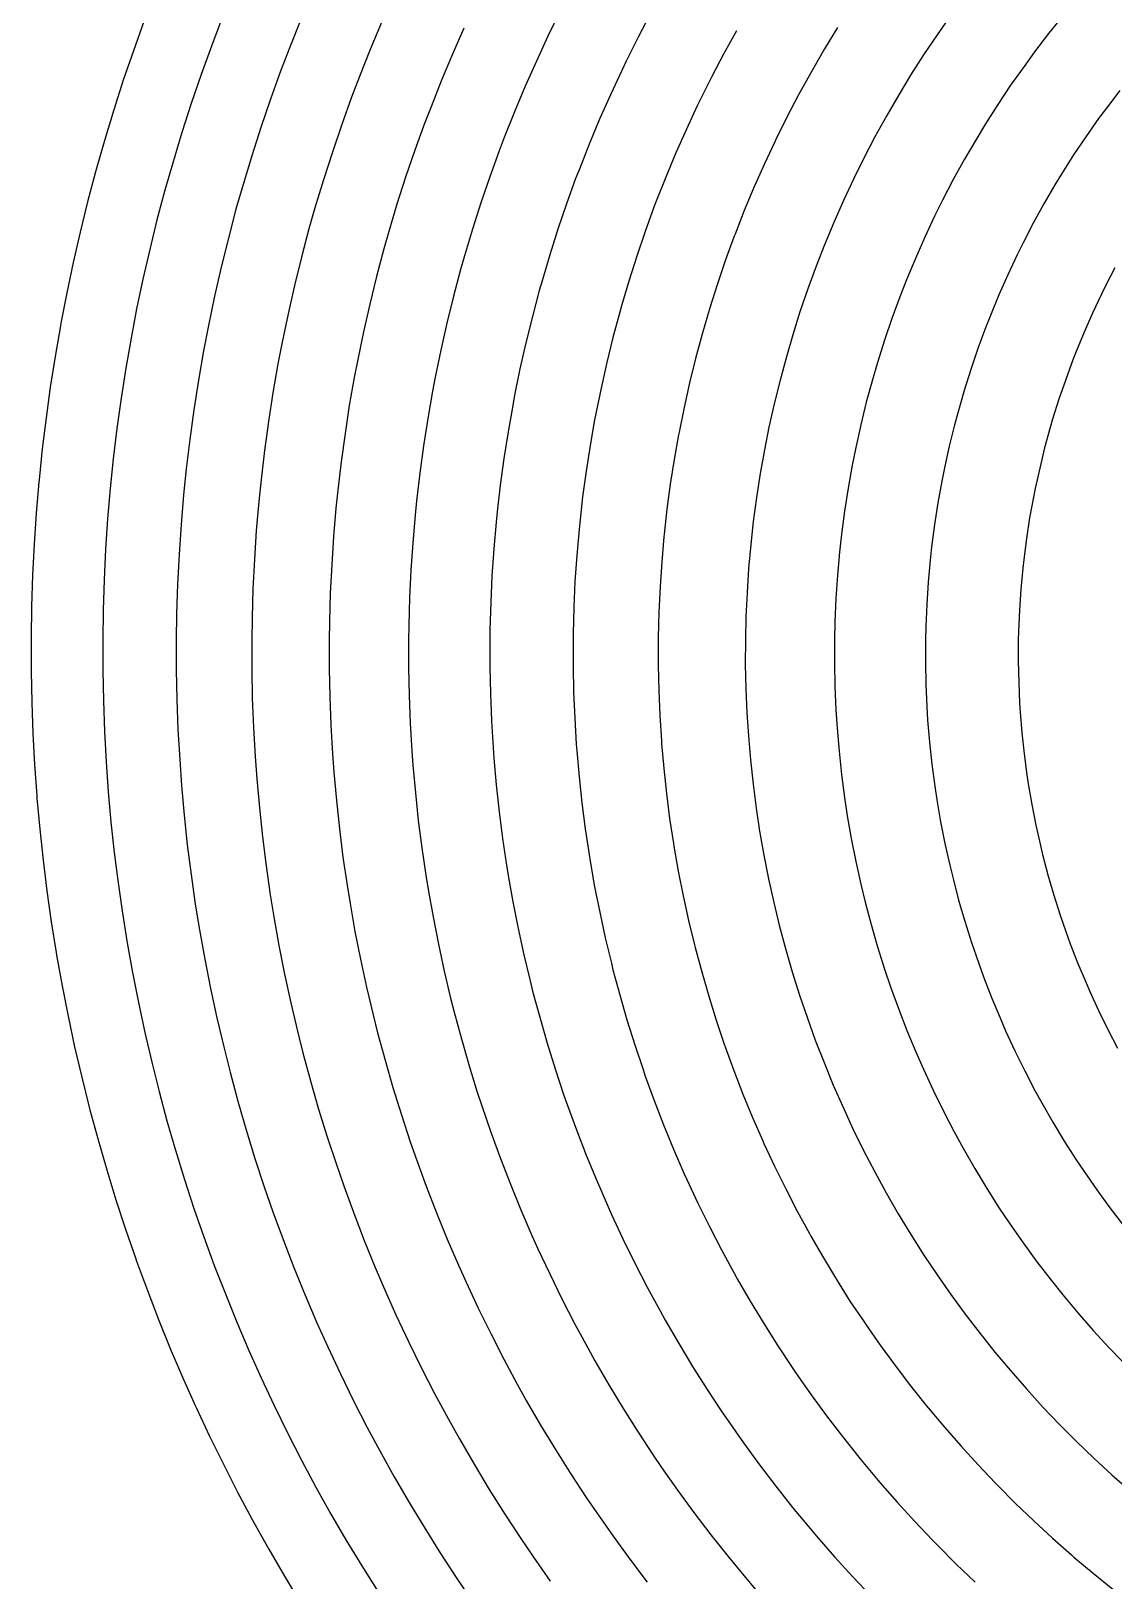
# Model space of a CAD drawing. Header units: inches. Extents: x -136 to 138, y -137 to 139.
# Drawn here: x -135.6 to -54.6, y -70.4 to 45.6 of the extents above; entities that cross this region are included whole.
import ezdxf

# ---------------------------------------------------------------- set-up
doc = ezdxf.new("R2010")
doc.units = ezdxf.units.IN
doc.header["$MEASUREMENT"] = 0
doc.linetypes.add('Continuous2', pattern=[0])
doc.layers.add('Unnamed Level 1', color=1, linetype='Continuous')

msp = doc.modelspace()

# ---------------------------------------------------------------- linework, layer by layer
at = {"layer": 'Unnamed Level 1', "color": 7, "linetype": 'Continuous2', "lineweight": -3}
for p, q in [((-121.28, 46.5), (-122.07, 44.43)), ((-115.37, 46.42), (-116.2, 44.35)), ((-89.21, 46.87), (-90.14, 45.09)), ((-66.75, 46.74), (-67.79, 45.26)), ((-58.35, 46.71), (-59.44, 45.36)), ((-127.11, 46.27), (-127.9, 44.08)), ((-109.34, 46.18), (-110.18, 44.17)), ((-103.18, 45.77), (-104.04, 43.83)), ((-96.43, 46.13), (-96.89, 45.18)), ((-82.8, 45.56), (-83.74, 43.86)), ((-75.23, 45.81), (-76.21, 44.21)), ((-67.79, 45.26), (-68.79, 43.76)), ((-59.44, 45.36), (-60.49, 43.99)), ((-127.9, 44.08), (-128.66, 41.88)), ((-122.07, 44.43), (-122.84, 42.29)), ((-116.2, 44.35), (-116.89, 42.54)), ((-110.18, 44.17), (-110.99, 42.15)), ((-96.89, 45.18), (-97.76, 43.31)), ((-90.14, 45.09), (-91.04, 43.29)), ((-76.21, 44.21), (-76.3, 44.05)), ((-104.04, 43.83), (-104.86, 41.87)), ((-97.76, 43.31), (-98.6, 41.42)), ((-91.04, 43.29), (-91.37, 42.61)), ((-83.74, 43.86), (-84.64, 42.14)), ((-76.3, 44.05), (-77.24, 42.43)), ((-68.79, 43.76), (-69.77, 42.24)), ((-61.28, 42.91), (-62.28, 41.5)), ((-60.49, 43.99), (-61.28, 42.91)), ((-128.66, 41.88), (-129.37, 39.66)), ((-122.84, 42.29), (-123.58, 40.13)), ((-116.89, 42.54), (-117.65, 40.45)), ((-110.99, 42.15), (-111.58, 40.61)), ((-104.86, 41.87), (-105.64, 39.89)), ((-91.37, 42.61), (-92.22, 40.79)), ((-84.64, 42.14), (-85.51, 40.4)), ((-77.24, 42.43), (-78.15, 40.78)), ((-69.77, 42.24), (-70.65, 40.79)), ((-111.58, 40.61), (-112.32, 38.56)), ((-98.6, 41.42), (-99.4, 39.51)), ((-92.22, 40.79), (-93.03, 38.95)), ((-78.15, 40.78), (-79.02, 39.12)), ((-70.65, 40.79), (-71.55, 39.23)), ((-62.28, 41.5), (-63.24, 40.06)), ((-54.11, 41.1), (-55.11, 39.79)), ((-129.37, 39.66), (-130.05, 37.44)), ((-123.58, 40.13), (-124.28, 37.96)), ((-117.65, 40.45), (-118.37, 38.34)), ((-105.64, 39.89), (-106.13, 38.63)), ((-99.4, 39.51), (-100.16, 37.58)), ((-85.72, 39.97), (-86.54, 38.21)), ((-85.51, 40.4), (-85.72, 39.97)), ((-63.24, 40.06), (-64.17, 38.6)), ((-55.11, 39.79), (-55.7, 39)), ((-118.37, 38.34), (-119.05, 36.21)), ((-112.32, 38.56), (-113.02, 36.5)), ((-106.13, 38.63), (-106.85, 36.63)), ((-93.03, 38.95), (-93.8, 37.1)), ((-79.02, 39.12), (-79.85, 37.44)), ((-71.55, 39.23), (-72.43, 37.64)), ((-64.17, 38.6), (-64.87, 37.45)), ((-55.7, 39), (-56.65, 37.65)), ((-130.05, 37.44), (-130.69, 35.2)), ((-124.28, 37.96), (-124.94, 35.78)), ((-100.16, 37.58), (-100.54, 36.59)), ((-86.54, 38.21), (-87.33, 36.43)), ((-79.93, 37.27), (-80.73, 35.57)), ((-79.85, 37.44), (-79.93, 37.27)), ((-72.43, 37.64), (-73.26, 36.04)), ((-64.87, 37.45), (-65.74, 35.96)), ((-56.65, 37.65), (-57.57, 36.28)), ((-119.05, 36.21), (-119.7, 34.08)), ((-113.02, 36.5), (-113.69, 34.42)), ((-106.85, 36.63), (-107.54, 34.62)), ((-100.54, 36.59), (-101.24, 34.65)), ((-93.8, 37.1), (-94.54, 35.23)), ((-87.33, 36.43), (-88.07, 34.63)), ((-73.26, 36.04), (-74.02, 34.52)), ((-65.74, 35.96), (-66.57, 34.44)), ((-57.57, 36.28), (-58.45, 34.89)), ((-130.73, 35.03), (-131.33, 32.78)), ((-130.69, 35.2), (-130.73, 35.03)), ((-124.94, 35.78), (-125.55, 33.64)), ((-94.54, 35.23), (-94.82, 34.51)), ((-80.73, 35.57), (-81.49, 33.85)), ((-58.45, 34.89), (-58.97, 34.04)), ((-125.55, 33.64), (-126.14, 31.44)), ((-119.7, 34.08), (-120.23, 32.22)), ((-113.69, 34.42), (-114.32, 32.34)), ((-107.54, 34.62), (-108.19, 32.59)), ((-101.24, 34.65), (-101.91, 32.69)), ((-94.82, 34.51), (-95.5, 32.62)), ((-88.07, 34.63), (-88.79, 32.82)), ((-81.49, 33.85), (-82.21, 32.12)), ((-74.02, 34.52), (-74.78, 32.88)), ((-66.57, 34.44), (-67.37, 32.9)), ((-58.97, 34.04), (-59.8, 32.62)), ((-131.33, 32.78), (-131.89, 30.52)), ((-108.19, 32.59), (-108.8, 30.56)), ((-101.91, 32.69), (-102.54, 30.72)), ((-95.5, 32.62), (-96.15, 30.72)), ((-88.79, 32.82), (-88.96, 32.38)), ((-74.78, 32.88), (-75.51, 31.23)), ((-67.37, 32.9), (-67.97, 31.7)), ((-59.8, 32.62), (-60.59, 31.17)), ((-126.14, 31.44), (-126.68, 29.22)), ((-120.23, 32.22), (-120.8, 30.06)), ((-114.32, 32.34), (-114.77, 30.75)), ((-88.96, 32.38), (-89.62, 30.55)), ((-82.21, 32.12), (-82.9, 30.37)), ((-67.97, 31.7), (-68.71, 30.13)), ((-131.89, 30.52), (-132.41, 28.25)), ((-114.77, 30.75), (-115.33, 28.65)), ((-108.8, 30.56), (-109.17, 29.25)), ((-102.54, 30.72), (-103.14, 28.74)), ((-96.15, 30.72), (-96.76, 28.81)), ((-89.62, 30.55), (-90.25, 28.71)), ((-82.96, 30.2), (-83.61, 28.43)), ((-82.9, 30.37), (-82.96, 30.2)), ((-75.51, 31.23), (-76.21, 29.56)), ((-60.59, 31.17), (-61.35, 29.71)), ((-126.68, 29.22), (-127.19, 27)), ((-120.8, 30.06), (-121.34, 27.89)), ((-109.17, 29.25), (-109.71, 27.2)), ((-76.21, 29.56), (-76.83, 27.96)), ((-68.71, 30.13), (-69.41, 28.54)), ((-61.35, 29.71), (-61.79, 28.82)), ((-132.41, 28.25), (-132.89, 25.98)), ((-121.34, 27.89), (-121.83, 25.72)), ((-115.33, 28.65), (-115.85, 26.53)), ((-103.14, 28.74), (-103.43, 27.71)), ((-96.76, 28.81), (-97.33, 26.88)), ((-90.25, 28.71), (-90.84, 26.85)), ((-83.61, 28.43), (-84.21, 26.65)), ((-76.83, 27.96), (-77.45, 26.27)), ((-69.41, 28.54), (-70.07, 26.94)), ((-61.79, 28.82), (-62.5, 27.32)), ((-54.48, 27.84), (-55.2, 26.45)), ((-127.19, 27), (-127.66, 24.77)), ((-109.71, 27.2), (-110.22, 25.13)), ((-103.43, 27.71), (-103.96, 25.71)), ((-97.33, 26.88), (-97.54, 26.14)), ((-90.84, 26.85), (-91.39, 24.99)), ((-70.07, 26.94), (-70.56, 25.68)), ((-62.5, 27.32), (-63.17, 25.81)), ((-132.89, 25.98), (-133.33, 23.69)), ((-121.83, 25.72), (-122.29, 23.53)), ((-115.85, 26.53), (-116.33, 24.4)), ((-103.96, 25.71), (-104.45, 23.7)), ((-97.54, 26.14), (-98.06, 24.2)), ((-84.21, 26.65), (-84.78, 24.86)), ((-77.45, 26.27), (-78.04, 24.55)), ((-70.56, 25.68), (-71.16, 24.06)), ((-63.17, 25.81), (-63.8, 24.28)), ((-55.49, 25.87), (-56.15, 24.46)), ((-55.2, 26.45), (-55.49, 25.87)), ((-127.66, 24.77), (-128.08, 22.58)), ((-116.33, 24.4), (-116.78, 22.27)), ((-110.22, 25.13), (-110.69, 23.06)), ((-91.52, 24.52), (-92.03, 22.64)), ((-91.39, 24.99), (-91.52, 24.52)), ((-84.78, 24.86), (-85.31, 23.06)), ((-78.04, 24.55), (-78.58, 22.83)), ((-56.15, 24.46), (-56.79, 23.03)), ((-133.36, 23.51), (-133.76, 21.22)), ((-133.33, 23.69), (-133.36, 23.51)), ((-122.29, 23.53), (-122.65, 21.63)), ((-104.45, 23.7), (-104.91, 21.69)), ((-98.06, 24.2), (-98.54, 22.24)), ((-71.16, 24.06), (-71.72, 22.42)), ((-64.16, 23.35), (-64.73, 21.8)), ((-63.8, 24.28), (-64.16, 23.35)), ((-128.08, 22.58), (-128.47, 20.34)), ((-116.78, 22.27), (-117.09, 20.65)), ((-110.69, 23.06), (-111.12, 20.98)), ((-98.54, 22.24), (-98.99, 20.28)), ((-92.03, 22.64), (-92.49, 20.75)), ((-85.36, 22.87), (-85.85, 21.06)), ((-85.31, 23.06), (-85.36, 22.87)), ((-78.58, 22.83), (-79.06, 21.18)), ((-71.72, 22.42), (-72.24, 20.76)), ((-56.79, 23.03), (-57.38, 21.58)), ((-133.76, 21.22), (-134.12, 18.92)), ((-122.65, 21.63), (-123.04, 19.43)), ((-111.12, 20.98), (-111.38, 19.64)), ((-104.91, 21.69), (-105.33, 19.66)), ((-85.85, 21.06), (-86.3, 19.23)), ((-79.06, 21.18), (-79.53, 19.44)), ((-64.73, 21.8), (-65.26, 20.24)), ((-57.62, 20.97), (-58.16, 19.5)), ((-57.38, 21.58), (-57.62, 20.97)), ((-128.47, 20.34), (-128.82, 18.08)), ((-117.09, 20.65), (-117.46, 18.5)), ((-98.99, 20.28), (-99.39, 18.31)), ((-92.49, 20.75), (-92.92, 18.85)), ((-72.24, 20.76), (-72.62, 19.46)), ((-65.26, 20.24), (-65.76, 18.66)), ((-134.12, 18.92), (-134.44, 16.62)), ((-123.04, 19.43), (-123.38, 17.22)), ((-111.38, 19.64), (-111.75, 17.54)), ((-105.53, 18.61), (-105.89, 16.57)), ((-105.33, 19.66), (-105.53, 18.61)), ((-92.92, 18.85), (-93.31, 16.94)), ((-86.3, 19.23), (-86.71, 17.4)), ((-79.53, 19.44), (-79.97, 17.68)), ((-72.62, 19.46), (-73.08, 17.79)), ((-65.76, 18.66), (-66.04, 17.7)), ((-58.16, 19.5), (-58.67, 18.02)), ((-128.82, 18.08), (-129.13, 15.82)), ((-117.46, 18.5), (-117.8, 16.34)), ((-111.75, 17.54), (-112.07, 15.44)), ((-99.53, 17.55), (-99.88, 15.57)), ((-99.39, 18.31), (-99.53, 17.55)), ((-86.71, 17.4), (-87.08, 15.55)), ((-79.97, 17.68), (-80.36, 15.91)), ((-73.08, 17.79), (-73.49, 16.1)), ((-66.04, 17.7), (-66.48, 16.1)), ((-58.67, 18.02), (-59.14, 16.53)), ((-134.44, 16.62), (-134.72, 14.31)), ((-123.38, 17.22), (-123.69, 15.01)), ((-117.8, 16.34), (-118.1, 14.18)), ((-105.89, 16.57), (-106.2, 14.52)), ((-93.4, 16.47), (-93.74, 14.55)), ((-93.31, 16.94), (-93.4, 16.47)), ((-59.14, 16.53), (-59.32, 15.9)), ((-129.13, 15.82), (-129.41, 13.56)), ((-112.07, 15.44), (-112.36, 13.34)), ((-99.88, 15.57), (-100.19, 13.58)), ((-87.12, 15.36), (-87.45, 13.51)), ((-87.08, 15.55), (-87.12, 15.36)), ((-80.36, 15.91), (-80.7, 14.23)), ((-73.49, 16.1), (-73.87, 14.41)), ((-66.48, 16.1), (-66.87, 14.5)), ((-59.32, 15.9), (-59.74, 14.38)), ((-134.72, 14.31), (-134.96, 11.99)), ((-123.69, 15.01), (-123.95, 12.8)), ((-118.1, 14.18), (-118.35, 12.02)), ((-106.2, 14.52), (-106.48, 12.47)), ((-93.74, 14.55), (-94.04, 12.63)), ((-80.7, 14.23), (-81.02, 12.45)), ((-73.87, 14.41), (-74.13, 13.07)), ((-66.87, 14.5), (-67.23, 12.88)), ((-59.74, 14.38), (-60.11, 12.86)), ((-129.41, 13.56), (-129.63, 11.34)), ((-123.95, 12.8), (-124.15, 10.86)), ((-112.36, 13.34), (-112.61, 11.22)), ((-100.19, 13.58), (-100.46, 11.59)), ((-87.45, 13.51), (-87.74, 11.65)), ((-74.13, 13.07), (-74.44, 11.36)), ((-67.23, 12.88), (-67.43, 11.89)), ((-60.11, 12.86), (-60.45, 11.33)), ((-134.97, 11.81), (-135.17, 9.49)), ((-134.96, 11.99), (-134.97, 11.81)), ((-118.35, 12.02), (-118.52, 10.37)), ((-106.48, 12.47), (-106.72, 10.41)), ((-94.04, 12.63), (-94.3, 10.7)), ((-87.74, 11.65), (-87.99, 9.79)), ((-81.02, 12.45), (-81.29, 10.66)), ((-67.43, 11.89), (-67.72, 10.26)), ((-129.63, 11.34), (-129.83, 9.07)), ((-124.15, 10.86), (-124.34, 8.64)), ((-112.61, 11.22), (-112.75, 9.86)), ((-100.46, 11.59), (-100.69, 9.59)), ((-94.3, 10.7), (-94.52, 8.76)), ((-81.29, 10.66), (-81.53, 8.86)), ((-74.44, 11.36), (-74.71, 9.65)), ((-60.58, 10.68), (-60.86, 9.14)), ((-60.45, 11.33), (-60.58, 10.68)), ((-135.17, 9.49), (-135.33, 7.17)), ((-118.52, 10.37), (-118.71, 8.2)), ((-112.75, 9.86), (-112.93, 7.75)), ((-106.83, 9.35), (-107.01, 7.28)), ((-106.72, 10.41), (-106.83, 9.35)), ((-100.69, 9.59), (-100.77, 8.82)), ((-87.99, 9.79), (-88.2, 7.92)), ((-74.71, 9.65), (-74.93, 7.93)), ((-67.72, 10.26), (-67.98, 8.63)), ((-129.83, 9.07), (-129.98, 6.79)), ((-124.34, 8.64), (-124.49, 6.41)), ((-118.71, 8.2), (-118.85, 6.02)), ((-100.77, 8.82), (-100.94, 6.81)), ((-94.56, 8.27), (-94.74, 6.33)), ((-94.52, 8.76), (-94.56, 8.27)), ((-81.53, 8.86), (-81.72, 7.15)), ((-67.98, 8.63), (-68.19, 6.98)), ((-60.86, 9.14), (-61.1, 7.59)), ((-135.33, 7.17), (-135.45, 4.84)), ((-112.93, 7.75), (-113.07, 5.62)), ((-107.01, 7.28), (-107.15, 5.22)), ((-88.22, 7.72), (-88.38, 5.84)), ((-88.2, 7.92), (-88.22, 7.72)), ((-81.72, 7.15), (-81.88, 5.35)), ((-74.93, 7.93), (-75.08, 6.57)), ((-68.19, 6.98), (-68.3, 5.98)), ((-61.1, 7.59), (-61.3, 6.03)), ((-129.98, 6.79), (-130.1, 4.51)), ((-124.49, 6.41), (-124.6, 4.18)), ((-118.85, 6.02), (-118.96, 3.84)), ((-100.94, 6.81), (-101.08, 4.81)), ((-94.74, 6.33), (-94.87, 4.39)), ((-88.38, 5.84), (-88.51, 3.97)), ((-75.08, 6.57), (-75.24, 4.84)), ((-68.3, 5.98), (-68.45, 4.33)), ((-61.3, 6.03), (-61.38, 5.37)), ((-135.45, 4.84), (-135.52, 2.51)), ((-113.07, 5.62), (-113.18, 3.5)), ((-107.15, 5.22), (-107.25, 3.15)), ((-101.08, 4.81), (-101.17, 2.8)), ((-81.88, 5.35), (-82, 3.54)), ((-75.24, 4.84), (-75.36, 3.11)), ((-61.38, 5.37), (-61.52, 3.81)), ((-130.1, 4.51), (-130.17, 2.23)), ((-124.6, 4.18), (-124.67, 1.95)), ((-118.96, 3.84), (-119.03, 1.66)), ((-113.18, 3.5), (-113.24, 1.37)), ((-94.87, 4.39), (-94.96, 2.44)), ((-88.51, 3.97), (-88.59, 2.09)), ((-82, 3.54), (-82.08, 1.73)), ((-68.45, 4.33), (-68.56, 2.67)), ((-61.52, 3.81), (-61.63, 2.24)), ((-135.52, 2.51), (-135.56, 0.19)), ((-107.25, 3.15), (-107.31, 1.08)), ((-101.17, 2.8), (-101.23, 0.78)), ((-94.96, 2.44), (-95.01, 0.49)), ((-75.36, 3.11), (-75.43, 1.37)), ((-68.56, 2.67), (-68.63, 1.02)), ((-130.17, 2.23), (-130.2, 0)), ((-124.67, 1.95), (-124.7, 0)), ((-119.03, 1.66), (-119.05, 0)), ((-113.24, 1.37), (-113.26, 0)), ((-88.59, 2.09), (-88.64, 0.2)), ((-82.08, 1.73), (-82.12, 0)), ((-75.43, 1.37), (-75.46, 0)), ((-61.63, 2.24), (-61.69, 0.67)), ((-135.56, 0.19), (-135.56, 0)), ((-135.56, 0), (-135.56, -2.33)), ((-130.2, 0), (-130.2, -2.28)), ((-124.7, 0), (-124.7, -2.23)), ((-119.05, 0), (-119.05, -2.18)), ((-113.26, 0), (-113.26, -2.13)), ((-107.31, 1.08), (-107.32, 0)), ((-107.32, 0), (-107.32, -2.07)), ((-101.23, 0.78), (-101.24, 0)), ((-101.24, 0), (-101.24, -2.01)), ((-95.01, 0.49), (-95.01, 0)), ((-95.01, 0), (-95.01, -1.95)), ((-88.64, 0.2), (-88.64, 0)), ((-88.64, 0), (-88.64, -1.88)), ((-82.12, 0), (-82.13, -1.81)), ((-75.46, 0), (-75.47, -1.74)), ((-68.63, 1.02), (-68.66, 0)), ((-68.66, 0), (-68.66, -1.66)), ((-61.71, 0), (-61.72, -1.57)), ((-61.69, 0.67), (-61.71, 0)), ((-130.2, -2.28), (-130.15, -4.56)), ((-124.7, -2.23), (-124.65, -4.47)), ((-119.05, -2.18), (-119.01, -4.36)), ((-113.26, -2.13), (-113.21, -4.26)), ((-107.32, -2.07), (-107.28, -4.14)), ((-101.24, -2.01), (-101.2, -4.02)), ((-95.01, -1.95), (-94.97, -3.9)), ((-88.64, -1.88), (-88.6, -3.77)), ((-82.13, -1.81), (-82.09, -3.62)), ((-75.47, -1.74), (-75.43, -3.47)), ((-68.66, -1.66), (-68.63, -3.31)), ((-61.72, -1.57), (-61.68, -3.14)), ((-135.56, -2.33), (-135.51, -4.66)), ((-75.43, -3.47), (-75.36, -5.21)), ((-68.63, -3.31), (-68.56, -4.97)), ((-61.68, -3.14), (-61.61, -4.71)), ((-130.15, -4.56), (-130.07, -6.84)), ((-124.65, -4.47), (-124.57, -6.7)), ((-119.01, -4.36), (-118.92, -6.54)), ((-113.21, -4.26), (-113.13, -6.38)), ((-107.28, -4.14), (-107.2, -6.21)), ((-101.2, -4.02), (-101.12, -6.04)), ((-94.97, -3.9), (-94.89, -5.85)), ((-88.6, -3.77), (-88.53, -5.65)), ((-82.09, -3.62), (-82.01, -5.44)), ((-135.51, -4.66), (-135.43, -6.98)), ((-88.53, -5.65), (-88.41, -7.53)), ((-82.01, -5.44), (-81.9, -7.17)), ((-75.36, -5.21), (-75.27, -6.59)), ((-68.56, -4.97), (-68.49, -5.99)), ((-61.61, -4.71), (-61.57, -5.39)), ((-61.57, -5.39), (-61.44, -6.95)), ((-130.07, -6.84), (-129.94, -9.12)), ((-124.57, -6.7), (-124.44, -8.93)), ((-118.92, -6.54), (-118.8, -8.72)), ((-113.13, -6.38), (-113.01, -8.51)), ((-107.2, -6.21), (-107.08, -8.28)), ((-101.12, -6.04), (-101, -8.04)), ((-94.89, -5.85), (-94.78, -7.79)), ((-75.27, -6.59), (-75.12, -8.32)), ((-68.49, -5.99), (-68.35, -7.64)), ((-61.44, -6.95), (-61.27, -8.52)), ((-135.43, -6.98), (-135.3, -9.31)), ((-101, -8.04), (-100.94, -8.83)), ((-94.78, -7.79), (-94.74, -8.29)), ((-88.41, -7.53), (-88.39, -7.73)), ((-88.39, -7.73), (-88.23, -9.61)), ((-81.9, -7.17), (-81.75, -8.97)), ((-68.35, -7.64), (-68.17, -9.29)), ((-129.94, -9.12), (-129.78, -11.35)), ((-124.44, -8.93), (-124.3, -10.88)), ((-118.8, -8.72), (-118.68, -10.38)), ((-113.01, -8.51), (-112.91, -9.88)), ((-107.08, -8.28), (-107, -9.36)), ((-100.94, -8.83), (-100.76, -10.84)), ((-94.74, -8.29), (-94.57, -10.23)), ((-81.75, -8.97), (-81.55, -10.77)), ((-75.12, -8.32), (-74.94, -10.05)), ((-61.27, -8.52), (-61.06, -10.08)), ((-135.3, -9.31), (-135.13, -11.63)), ((-118.68, -10.38), (-118.48, -12.56)), ((-112.91, -9.88), (-112.72, -12)), ((-107, -9.36), (-106.81, -11.42)), ((-94.57, -10.23), (-94.36, -12.17)), ((-88.23, -9.61), (-88.03, -11.48)), ((-74.94, -10.05), (-74.71, -11.77)), ((-68.17, -9.29), (-67.96, -10.94)), ((-61.06, -10.08), (-60.96, -10.75)), ((-129.78, -11.35), (-129.58, -13.63)), ((-124.3, -10.88), (-124.1, -13.1)), ((-106.81, -11.42), (-106.59, -13.49)), ((-100.76, -10.84), (-100.55, -12.84)), ((-88.03, -11.48), (-87.79, -13.35)), ((-81.55, -10.77), (-81.32, -12.57)), ((-67.96, -10.94), (-67.8, -11.96)), ((-60.96, -10.75), (-60.7, -12.3)), ((-135.13, -11.63), (-135.12, -11.82)), ((-135.12, -11.82), (-134.91, -14.14)), ((-118.48, -12.56), (-118.25, -14.73)), ((-112.72, -12), (-112.49, -14.12)), ((-94.36, -12.17), (-94.11, -14.11)), ((-81.32, -12.57), (-81.06, -14.29)), ((-74.71, -11.77), (-74.5, -13.14)), ((-67.8, -11.96), (-67.52, -13.59)), ((-60.7, -12.3), (-60.39, -13.84)), ((-129.58, -13.63), (-129.34, -15.9)), ((-124.1, -13.1), (-123.87, -15.32)), ((-106.59, -13.49), (-106.33, -15.54)), ((-100.55, -12.84), (-100.29, -14.84)), ((-87.79, -13.35), (-87.5, -15.22)), ((-74.5, -13.14), (-74.2, -14.85)), ((-67.52, -13.59), (-67.2, -15.22)), ((-60.39, -13.84), (-60.05, -15.38)), ((-134.91, -14.14), (-134.66, -16.46)), ((-118.25, -14.73), (-117.98, -16.89)), ((-112.49, -14.12), (-112.23, -16.23)), ((-100.29, -14.84), (-100, -16.83)), ((-94.11, -14.11), (-93.82, -16.03)), ((-81.06, -14.29), (-80.74, -16.08)), ((-74.2, -14.85), (-73.87, -16.56)), ((-129.34, -15.9), (-129.05, -18.16)), ((-123.87, -15.32), (-123.59, -17.54)), ((-112.23, -16.23), (-111.92, -18.34)), ((-106.33, -15.54), (-106.03, -17.59)), ((-93.82, -16.03), (-93.74, -16.53)), ((-87.5, -15.22), (-87.47, -15.42)), ((-87.47, -15.42), (-87.14, -17.28)), ((-80.74, -16.08), (-80.39, -17.86)), ((-67.2, -15.22), (-66.84, -16.84)), ((-60.05, -15.38), (-59.89, -16.05)), ((-59.89, -16.05), (-59.49, -17.57)), ((-134.66, -16.46), (-134.37, -18.77)), ((-117.98, -16.89), (-117.67, -19.05)), ((-100, -16.83), (-99.87, -17.61)), ((-93.74, -16.53), (-93.4, -18.45)), ((-87.14, -17.28), (-86.78, -19.13)), ((-73.87, -16.56), (-73.49, -18.26)), ((-66.84, -16.84), (-66.59, -17.84)), ((-129.05, -18.16), (-128.73, -20.42)), ((-123.59, -17.54), (-123.27, -19.75)), ((-111.92, -18.34), (-111.7, -19.7)), ((-106.03, -17.59), (-105.86, -18.67)), ((-99.87, -17.61), (-99.52, -19.59)), ((-93.4, -18.45), (-93.02, -20.36)), ((-80.39, -17.86), (-80, -19.63)), ((-73.49, -18.26), (-73.16, -19.6)), ((-66.59, -17.84), (-66.17, -19.45)), ((-59.49, -17.57), (-59.05, -19.08)), ((-134.37, -18.77), (-134.05, -21.08)), ((-117.67, -19.05), (-117.4, -20.7)), ((-111.7, -19.7), (-111.33, -21.79)), ((-105.86, -18.67), (-105.49, -20.71)), ((-99.52, -19.59), (-99.13, -21.57)), ((-86.78, -19.13), (-86.38, -20.97)), ((-80, -19.63), (-79.59, -21.33)), ((-73.16, -19.6), (-72.72, -21.29)), ((-66.17, -19.45), (-65.71, -21.04)), ((-59.05, -19.08), (-58.57, -20.58)), ((-128.73, -20.42), (-128.37, -22.64)), ((-123.27, -19.75), (-122.96, -21.68)), ((-117.4, -20.7), (-117.02, -22.85)), ((-105.49, -20.71), (-105.09, -22.74)), ((-93.02, -20.36), (-92.61, -22.27)), ((-58.57, -20.58), (-58.35, -21.24)), ((-134.05, -21.08), (-133.68, -23.38)), ((-122.96, -21.68), (-122.57, -23.88)), ((-111.33, -21.79), (-110.91, -23.88)), ((-99.13, -21.57), (-98.7, -23.54)), ((-86.38, -20.97), (-85.93, -22.8)), ((-79.59, -21.33), (-79.12, -23.08)), ((-72.72, -21.29), (-72.23, -22.96)), ((-65.71, -21.04), (-65.21, -22.63)), ((-58.35, -21.24), (-57.82, -22.72)), ((-128.37, -22.64), (-127.97, -24.88)), ((-117.02, -22.85), (-116.6, -24.99)), ((-105.09, -22.74), (-104.65, -24.77)), ((-92.61, -22.27), (-92.15, -24.17)), ((-85.93, -22.8), (-85.88, -23.01)), ((-85.88, -23.01), (-85.39, -24.83)), ((-79.12, -23.08), (-78.62, -24.82)), ((-72.23, -22.96), (-71.71, -24.62)), ((-65.21, -22.63), (-64.87, -23.61)), ((-57.82, -22.72), (-57.25, -24.19)), ((-133.68, -23.38), (-133.65, -23.57)), ((-133.65, -23.57), (-133.24, -25.86)), ((-122.57, -23.88), (-122.13, -26.07)), ((-110.91, -23.88), (-110.46, -25.96)), ((-98.7, -23.54), (-98.23, -25.5)), ((-92.15, -24.17), (-92.03, -24.66)), ((-64.87, -23.61), (-64.31, -25.18)), ((-57.25, -24.19), (-56.64, -25.65)), ((-127.97, -24.88), (-127.53, -27.12)), ((-116.6, -24.99), (-116.13, -27.13)), ((-104.65, -24.77), (-104.17, -26.79)), ((-98.23, -25.5), (-98.04, -26.27)), ((-92.03, -24.66), (-91.52, -26.54)), ((-85.39, -24.83), (-84.87, -26.64)), ((-78.62, -24.82), (-78.07, -26.56)), ((-71.71, -24.62), (-71.26, -25.94)), ((-64.31, -25.18), (-63.71, -26.73)), ((-133.24, -25.86), (-132.79, -28.14)), ((-122.13, -26.07), (-121.66, -28.26)), ((-110.46, -25.96), (-109.97, -28.04)), ((-98.04, -26.27), (-97.51, -28.21)), ((-91.52, -26.54), (-90.98, -28.42)), ((-84.87, -26.64), (-84.3, -28.44)), ((-78.07, -26.56), (-77.51, -28.21)), ((-71.26, -25.94), (-70.67, -27.57)), ((-56.64, -25.65), (-56.37, -26.28)), ((-56.37, -26.28), (-55.71, -27.72)), ((-127.53, -27.12), (-127.05, -29.36)), ((-116.13, -27.13), (-115.63, -29.25)), ((-104.17, -26.79), (-103.91, -27.84)), ((-70.67, -27.57), (-70.04, -29.2)), ((-63.71, -26.73), (-63.07, -28.26)), ((-55.71, -27.72), (-55.01, -29.13)), ((-132.79, -28.14), (-132.3, -30.42)), ((-121.66, -28.26), (-121.15, -30.43)), ((-109.97, -28.04), (-109.64, -29.38)), ((-103.91, -27.84), (-103.37, -29.84)), ((-97.51, -28.21), (-96.95, -30.15)), ((-90.98, -28.42), (-90.4, -30.28)), ((-84.3, -28.44), (-83.7, -30.23)), ((-77.51, -28.21), (-76.9, -29.92)), ((-63.07, -28.26), (-62.66, -29.22)), ((-127.05, -29.36), (-126.53, -31.58)), ((-115.63, -29.25), (-115.22, -30.87)), ((-109.64, -29.38), (-109.08, -31.43)), ((-103.37, -29.84), (-102.79, -31.84)), ((-76.9, -29.92), (-76.24, -31.61)), ((-70.04, -29.2), (-69.38, -30.81)), ((-62.66, -29.22), (-61.96, -30.73)), ((-55.01, -29.13), (-54.28, -30.53)), ((-132.3, -30.42), (-131.77, -32.69)), ((-121.15, -30.43), (-120.67, -32.33)), ((-115.22, -30.87), (-114.66, -32.98)), ((-96.95, -30.15), (-96.35, -32.07)), ((-90.4, -30.28), (-89.78, -32.13)), ((-83.7, -30.23), (-83.63, -30.44)), ((-83.63, -30.44), (-82.99, -32.21)), ((-69.38, -30.81), (-68.81, -32.09)), ((-61.96, -30.73), (-61.23, -32.22)), ((-126.53, -31.58), (-125.98, -33.76)), ((-120.67, -32.33), (-120.09, -34.49)), ((-109.08, -31.43), (-108.49, -33.48)), ((-102.79, -31.84), (-102.18, -33.82)), ((-96.35, -32.07), (-95.72, -33.99)), ((-89.78, -32.13), (-89.61, -32.62)), ((-82.99, -32.21), (-82.31, -33.97)), ((-76.24, -31.61), (-75.55, -33.29)), ((-68.81, -32.09), (-68.08, -33.67)), ((-61.23, -32.22), (-60.46, -33.69)), ((-131.77, -32.69), (-131.2, -34.95)), ((-114.66, -32.98), (-114.05, -35.08)), ((-108.49, -33.48), (-107.86, -35.52)), ((-89.61, -32.62), (-88.94, -34.45)), ((-75.55, -33.29), (-74.84, -34.9)), ((-125.98, -33.76), (-125.39, -35.96)), ((-120.09, -34.49), (-119.47, -36.64)), ((-102.18, -33.82), (-101.52, -35.79)), ((-95.72, -33.99), (-95.45, -34.74)), ((-95.45, -34.74), (-94.76, -36.64)), ((-88.94, -34.45), (-88.24, -36.27)), ((-82.31, -33.97), (-81.59, -35.72)), ((-68.08, -33.67), (-67.31, -35.23)), ((-60.46, -33.69), (-59.95, -34.61)), ((-59.95, -34.61), (-59.13, -36.06)), ((-131.2, -34.95), (-131.15, -35.14)), ((-131.15, -35.14), (-130.55, -37.39)), ((-114.05, -35.08), (-113.4, -37.17)), ((-107.86, -35.52), (-107.19, -37.54)), ((-101.52, -35.79), (-101.16, -36.82)), ((-81.59, -35.72), (-80.83, -37.45)), ((-74.84, -34.9), (-74.08, -36.55)), ((-67.31, -35.23), (-66.51, -36.78)), ((-125.39, -35.96), (-124.75, -38.16)), ((-119.47, -36.64), (-118.81, -38.78)), ((-101.16, -36.82), (-100.45, -38.77)), ((-94.76, -36.64), (-94.04, -38.52)), ((-88.24, -36.27), (-87.5, -38.08)), ((-74.08, -36.55), (-73.28, -38.18)), ((-66.51, -36.78), (-65.84, -38.01)), ((-59.13, -36.06), (-58.27, -37.48)), ((-130.55, -37.39), (-129.9, -39.63)), ((-124.75, -38.16), (-124.08, -40.34)), ((-113.4, -37.17), (-112.72, -39.24)), ((-107.19, -37.54), (-106.73, -38.85)), ((-87.5, -38.08), (-86.72, -39.87)), ((-80.83, -37.45), (-80.74, -37.65)), ((-80.74, -37.65), (-79.94, -39.36)), ((-73.28, -38.18), (-72.44, -39.79)), ((-65.84, -38.01), (-64.97, -39.52)), ((-58.27, -37.48), (-57.37, -38.89)), ((-118.81, -38.78), (-118.11, -40.9)), ((-112.72, -39.24), (-112.17, -40.83)), ((-106.73, -38.85), (-106, -40.85)), ((-100.45, -38.77), (-99.7, -40.7)), ((-94.04, -38.52), (-93.27, -40.38)), ((-79.94, -39.36), (-79.11, -41.05)), ((-57.37, -38.89), (-56.79, -39.76)), ((-129.9, -39.63), (-129.21, -41.86)), ((-124.08, -40.34), (-123.37, -42.51)), ((-93.27, -40.38), (-92.47, -42.23)), ((-86.72, -39.87), (-86.51, -40.34)), ((-86.51, -40.34), (-85.68, -42.11)), ((-72.44, -39.79), (-71.6, -41.34)), ((-64.97, -39.52), (-64.07, -41.02)), ((-56.79, -39.76), (-55.84, -41.13)), ((-118.11, -40.9), (-117.47, -42.76)), ((-112.17, -40.83), (-111.42, -42.88)), ((-106, -40.85), (-105.23, -42.84)), ((-99.7, -40.7), (-98.92, -42.63)), ((-79.11, -41.05), (-78.24, -42.73)), ((-71.6, -41.34), (-70.69, -42.91)), ((-64.07, -41.02), (-63.13, -42.49)), ((-55.84, -41.13), (-54.85, -42.47)), ((-129.21, -41.86), (-128.49, -44.07)), ((-123.37, -42.51), (-122.63, -44.63)), ((-117.47, -42.76), (-116.7, -44.85)), ((-111.42, -42.88), (-110.63, -44.92)), ((-105.23, -42.84), (-104.43, -44.81)), ((-98.92, -42.63), (-98.09, -44.53)), ((-92.47, -42.23), (-92.14, -42.97)), ((-85.68, -42.11), (-84.82, -43.86)), ((-78.24, -42.73), (-77.34, -44.39)), ((-63.13, -42.49), (-62.35, -43.66)), ((-54.85, -42.47), (-53.84, -43.79)), ((-92.14, -42.97), (-91.29, -44.79)), ((-84.82, -43.86), (-83.92, -45.6)), ((-70.69, -42.91), (-69.75, -44.47)), ((-62.35, -43.66), (-61.35, -45.09)), ((-128.49, -44.07), (-127.73, -46.28)), ((-122.63, -44.63), (-121.85, -46.78)), ((-116.7, -44.85), (-115.89, -46.94)), ((-110.63, -44.92), (-109.81, -46.94)), ((-104.43, -44.81), (-103.58, -46.77)), ((-98.09, -44.53), (-97.64, -45.53)), ((-91.29, -44.79), (-90.4, -46.6)), ((-77.34, -44.39), (-77.23, -44.59)), ((-77.23, -44.59), (-76.29, -46.22)), ((-69.75, -44.47), (-68.77, -46)), ((-61.35, -45.09), (-60.32, -46.5)), ((-127.73, -46.28), (-127.66, -46.46)), ((-97.64, -45.53), (-96.76, -47.41)), ((-83.92, -45.6), (-82.99, -47.32)), ((-76.29, -46.22), (-75.31, -47.84)), ((-68.77, -46), (-67.79, -47.47)), ((-127.66, -46.46), (-126.86, -48.65)), ((-121.85, -46.78), (-121.02, -48.91)), ((-115.89, -46.94), (-115.05, -49.01)), ((-109.81, -46.94), (-108.94, -48.95)), ((-103.58, -46.77), (-103.02, -48.04)), ((-96.76, -47.41), (-95.85, -49.28)), ((-90.4, -46.6), (-89.47, -48.4)), ((-82.99, -47.32), (-82.74, -47.77)), ((-67.79, -47.47), (-66.75, -48.96)), ((-60.32, -46.5), (-59.26, -47.88)), ((-126.86, -48.65), (-126.02, -50.83)), ((-103.02, -48.04), (-102.11, -49.97)), ((-89.47, -48.4), (-88.51, -50.17)), ((-82.74, -47.77), (-81.76, -49.46)), ((-75.31, -47.84), (-74.3, -49.44)), ((-59.26, -47.88), (-58.38, -48.99)), ((-121.02, -48.91), (-120.16, -51.03)), ((-115.05, -49.01), (-114.17, -51.07)), ((-108.94, -48.95), (-108.26, -50.48)), ((-95.85, -49.28), (-94.9, -51.12)), ((-81.76, -49.46), (-80.75, -51.13)), ((-74.3, -49.44), (-73.25, -51.01)), ((-66.75, -48.96), (-65.68, -50.43)), ((-58.38, -48.99), (-57.26, -50.33)), ((-126.02, -50.83), (-125.14, -52.99)), ((-108.26, -50.48), (-107.33, -52.46)), ((-102.11, -49.97), (-101.17, -51.88)), ((-88.51, -50.17), (-88.12, -50.87)), ((-88.12, -50.87), (-87.11, -52.62)), ((-73.25, -51.01), (-73.12, -51.2)), ((-65.68, -50.43), (-64.57, -51.88)), ((-57.26, -50.33), (-56.11, -51.64)), ((-120.16, -51.03), (-119.27, -53.13)), ((-114.17, -51.07), (-113.37, -52.86)), ((-101.17, -51.88), (-100.2, -53.78)), ((-94.9, -51.12), (-93.91, -52.95)), ((-80.75, -51.13), (-79.7, -52.79)), ((-73.12, -51.2), (-72.04, -52.75)), ((-64.57, -51.88), (-63.47, -53.26)), ((-56.11, -51.64), (-54.93, -52.93)), ((-125.14, -52.99), (-124.23, -55.13)), ((-119.27, -53.13), (-118.34, -55.18)), ((-113.37, -52.86), (-112.42, -54.89)), ((-107.33, -52.46), (-106.37, -54.42)), ((-93.91, -52.95), (-93.38, -53.91)), ((-87.11, -52.62), (-86.07, -54.35)), ((-79.7, -52.79), (-78.62, -54.42)), ((-72.04, -52.75), (-70.92, -54.27)), ((-63.47, -53.26), (-62.3, -54.65)), ((-54.93, -52.93), (-53.95, -53.95)), ((-106.37, -54.42), (-105.37, -56.37)), ((-100.2, -53.78), (-99.19, -55.66)), ((-93.38, -53.91), (-92.34, -55.71)), ((-86.07, -54.35), (-84.99, -56.05)), ((-78.62, -54.42), (-78.33, -54.85)), ((-70.92, -54.27), (-69.78, -55.78)), ((-124.23, -55.13), (-123.28, -57.26)), ((-118.34, -55.18), (-117.37, -57.25)), ((-112.42, -54.89), (-111.43, -56.9)), ((-78.33, -54.85), (-77.21, -56.45)), ((-62.3, -54.65), (-61.1, -56.02)), ((-105.37, -56.37), (-104.33, -58.29)), ((-99.19, -55.66), (-98.51, -56.87)), ((-92.34, -55.71), (-91.26, -57.48)), ((-84.99, -56.05), (-83.88, -57.74)), ((-77.21, -56.45), (-76.05, -58.03)), ((-69.78, -55.78), (-68.6, -57.25)), ((-61.1, -56.02), (-59.87, -57.37)), ((-123.28, -57.26), (-123.19, -57.45)), ((-123.19, -57.45), (-122.2, -59.56)), ((-117.37, -57.25), (-116.37, -59.31)), ((-111.43, -56.9), (-110.41, -58.89)), ((-98.51, -56.87), (-97.44, -58.72)), ((-91.26, -57.48), (-90.15, -59.24)), ((-83.88, -57.74), (-83.42, -58.41)), ((-68.6, -57.25), (-68.45, -57.44)), ((-68.45, -57.44), (-67.24, -58.88)), ((-59.87, -57.37), (-58.65, -58.65)), ((-110.41, -58.89), (-109.35, -60.86)), ((-104.33, -58.29), (-103.51, -59.76)), ((-97.44, -58.72), (-96.33, -60.54)), ((-83.42, -58.41), (-82.26, -60.06)), ((-76.05, -58.03), (-74.87, -59.58)), ((-67.24, -58.88), (-65.99, -60.31)), ((-58.65, -58.65), (-57.36, -59.94)), ((-122.2, -59.56), (-121.17, -61.65)), ((-116.37, -59.31), (-115.33, -61.34)), ((-103.51, -59.76), (-102.42, -61.65)), ((-90.15, -59.24), (-89.01, -60.98)), ((-82.26, -60.06), (-81.07, -61.69)), ((-74.87, -59.58), (-73.65, -61.11)), ((-57.36, -59.94), (-56.05, -61.2)), ((-115.33, -61.34), (-114.25, -63.36)), ((-109.35, -60.86), (-108.39, -62.58)), ((-96.33, -60.54), (-95.2, -62.35)), ((-89.01, -60.98), (-88.39, -61.89)), ((-73.65, -61.11), (-73.32, -61.52)), ((-65.99, -60.31), (-64.72, -61.7)), ((-56.05, -61.2), (-54.71, -62.43)), ((-121.17, -61.65), (-120.11, -63.73)), ((-108.39, -62.58), (-107.27, -64.52)), ((-102.42, -61.65), (-101.29, -63.53)), ((-95.2, -62.35), (-94.03, -64.13)), ((-88.39, -61.89), (-87.2, -63.59)), ((-81.07, -61.69), (-79.85, -63.3)), ((-73.32, -61.52), (-72.06, -63.02)), ((-64.72, -61.7), (-63.41, -63.07)), ((-54.71, -62.43), (-53.37, -63.61)), ((-120.11, -63.73), (-119.01, -65.78)), ((-114.25, -63.36), (-113.15, -65.33)), ((-101.29, -63.53), (-100.12, -65.38)), ((-87.2, -63.59), (-85.97, -65.27)), ((-79.85, -63.3), (-78.59, -64.88)), ((-72.06, -63.02), (-70.77, -64.49)), ((-63.41, -63.07), (-63.25, -63.25)), ((-63.25, -63.25), (-61.91, -64.58)), ((-107.27, -64.52), (-106.11, -66.43)), ((-94.03, -64.13), (-93.24, -65.29)), ((-78.59, -64.88), (-78.08, -65.51)), ((-70.77, -64.49), (-69.45, -65.94)), ((-61.91, -64.58), (-60.54, -65.89)), ((-119.01, -65.78), (-117.88, -67.82)), ((-113.15, -65.33), (-112, -67.3)), ((-100.12, -65.38), (-98.92, -67.21)), ((-93.24, -65.29), (-92.02, -67.03)), ((-85.97, -65.27), (-84.71, -66.92)), ((-78.08, -65.51), (-76.78, -67.06)), ((-69.45, -65.94), (-68.11, -67.36)), ((-60.54, -65.89), (-59.15, -67.17)), ((-106.11, -66.43), (-104.92, -68.33)), ((-98.92, -67.21), (-97.97, -68.6)), ((-92.02, -67.03), (-90.76, -68.76)), ((-84.71, -66.92), (-83.42, -68.55)), ((-76.78, -67.06), (-75.45, -68.58)), ((-59.15, -67.17), (-57.73, -68.43)), ((-117.88, -67.82), (-117.78, -68)), ((-117.78, -68), (-116.61, -70.02)), ((-112, -67.3), (-110.82, -69.26)), ((-104.92, -68.33), (-103.7, -70.2)), ((-68.11, -67.36), (-67.74, -67.74)), ((-67.74, -67.74), (-66.35, -69.12)), ((-110.82, -69.26), (-109.6, -71.2)), ((-97.97, -68.6), (-96.72, -70.39)), ((-90.76, -68.76), (-89.47, -70.46)), ((-83.42, -68.55), (-82.72, -69.41)), ((-82.72, -69.41), (-81.39, -71)), ((-75.45, -68.58), (-74.09, -70.07)), ((-66.35, -69.12), (-64.94, -70.48)), ((-57.73, -68.43), (-57.55, -68.59)), ((-57.55, -68.59), (-56.1, -69.8)), ((-116.61, -70.02), (-115.4, -72.01)), ((-103.7, -70.2), (-102.59, -71.83)), ((-74.09, -70.07), (-72.7, -71.54)), ((-56.1, -69.8), (-54.63, -70.99))]:
    msp.add_line(p, q, dxfattribs=at)

doc.saveas('drawing.dxf')
